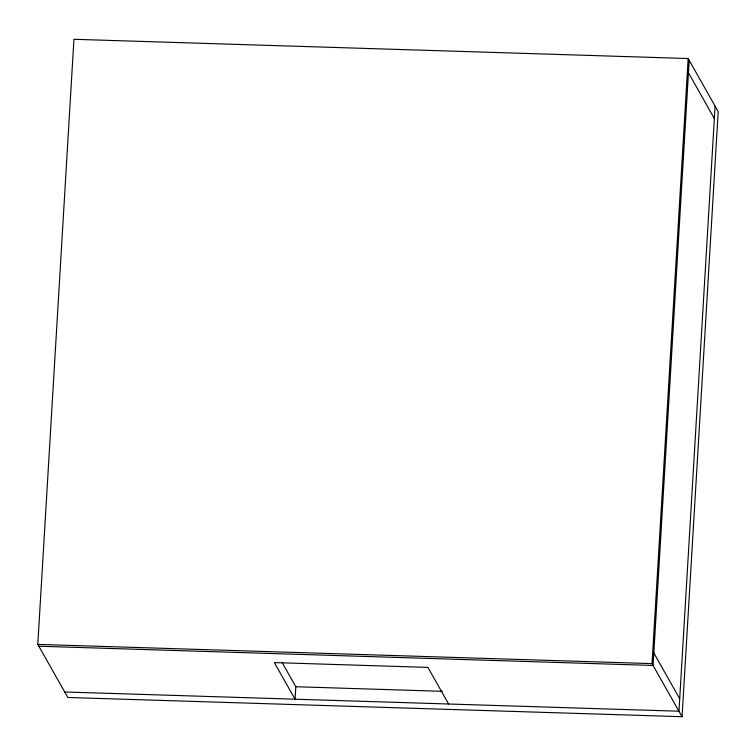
<?xml version="1.0" encoding="UTF-8"?>
<svg xmlns="http://www.w3.org/2000/svg" width="756" height="756" viewBox="0 0 756 756"><rect width="100%" height="100%" fill="white"/><g stroke="black" fill="none" stroke-linecap="round" stroke-linejoin="round"><path stroke-width="1.13" d="M37.8 644.386L73.937 39.293L688.168 58.524L718.2 111.614L682.063 716.707L67.832 697.476L37.8 644.386L652.031 663.626L682.063 716.707M281.997 662.322L295.813 686.731L295.067 699.196L274.352 662.587L427.905 667.397L448.62 704.006M652.031 663.626L688.168 58.524M689.198 60.357L653.071 665.46L38.84 646.219M715.091 106.123L678.964 711.216L64.723 691.986M295.813 686.731L442.336 691.315M688.461 72.822L714.344 118.588M653.817 652.986L679.701 698.752"/></g></svg>
